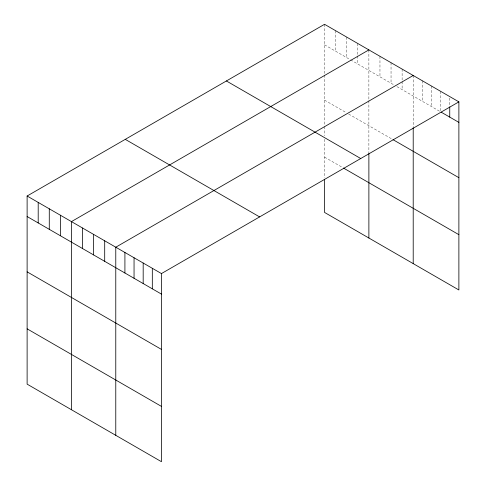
<?xml version="1.0" encoding="UTF-8"?>
<svg xmlns="http://www.w3.org/2000/svg" width="486" height="486" viewBox="0 0 486 486"><rect width="100%" height="100%" fill="white"/><g stroke="black" fill="none" stroke-linecap="round" stroke-linejoin="round"><path stroke-width="0.36" stroke-dasharray="2.43 1.82" d="M324.545 44.821L349.969 59.505M350.625 59.881L394.304 85.099M396.91 86.605L440.614 111.835M324.545 100.134L346.062 112.552M348.669 114.058L392.348 139.275M324.545 157.118L342.8 167.652M449.744 98.051L449.744 105.383M440.614 91.307L440.614 111.1M431.477 86.034L431.477 106.562M422.34 80.761L422.34 101.288M413.209 75.488L413.209 126.986M402.122 69.091L402.122 80.816M402.122 81.551L402.122 89.612M391.042 62.694L391.042 83.215M379.961 56.291L379.961 76.818M368.88 49.894L368.88 99.916M368.88 100.651L368.88 152.792M357.793 43.497L357.793 55.222M357.793 55.957L357.793 64.018M346.712 37.1L346.712 57.621M335.632 30.697L335.632 51.224M324.545 24.3L324.545 74.322M324.545 75.057L324.545 125.777M324.545 126.488L324.545 135.746M324.545 139.306L324.545 177.767"/><path stroke-width="0.73" d="M458.881 101.86L161.455 273.575L161.455 461.7L27.119 384.14L27.119 196.016L324.545 24.3L458.881 101.86L458.881 289.984L324.545 212.425L324.545 179.237M368.88 49.894L71.448 221.61L71.448 409.734M413.209 75.488L115.777 247.21L115.777 435.328M441.264 112.211L458.881 122.381M392.998 139.652L458.881 177.688M226.397 80.968L360.733 158.527M343.45 168.028L458.881 234.671M125.267 139.354L259.603 216.908M27.119 196.016L161.455 273.575M27.119 216.543L161.455 294.103M27.119 271.85L161.455 349.41M27.119 328.834L161.455 406.393M449.744 106.847L449.744 117.108M413.209 127.721L413.209 263.612M368.88 153.503L368.88 238.019M152.318 268.302L152.318 288.83M143.182 263.029L143.182 283.551M134.051 257.756L134.051 278.278M124.914 252.483L124.914 273.004M104.697 240.807L104.697 261.334M93.616 234.41L93.616 254.931M82.529 228.013L82.529 248.534M60.367 215.213L60.367 235.74M49.28 208.816L49.28 229.337M38.2 202.419L38.2 222.94"/></g></svg>
